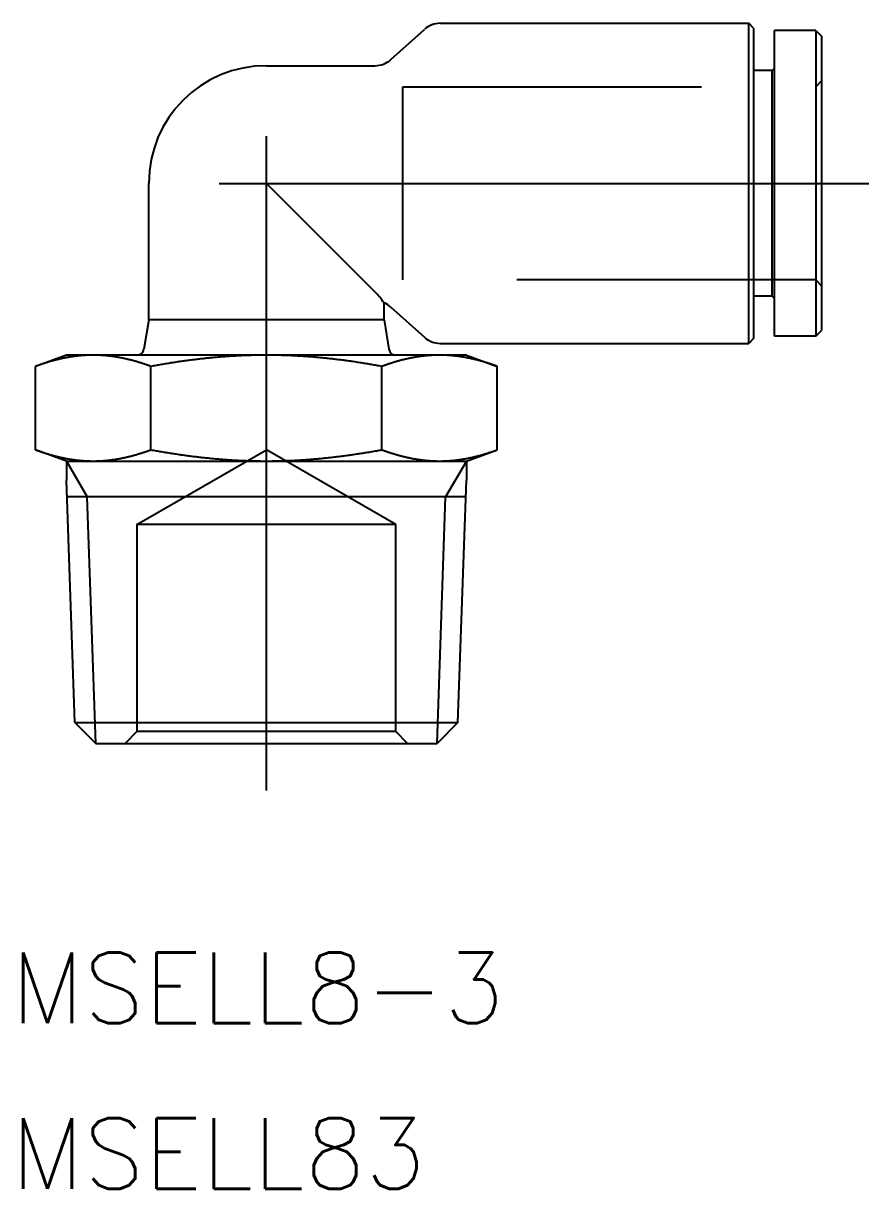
# Model space of a CAD drawing. Extents: x -10.3 to 59.2, y -18.9 to 32.6.
# Drawn here: x -10.33 to 25.6, y -18.92 to 30.6 of the extents above; entities that cross this region are included whole.
import ezdxf

# ---------------------------------------------------------------- set-up
doc = ezdxf.new("R2010")
doc.units = 0
doc.linetypes.add('CENTER', pattern=[50.8, 31.75, -6.35, 6.35, -6.35])
doc.linetypes.add('DASHED', pattern=[19.05, 12.7, -6.35])
doc.layers.get('0').update_dxf_attribs({"linetype": 'CONTINUOUS'})
doc.layers.add('CENTER', color=1, linetype='CENTER')
doc.styles.get("Standard").update_dxf_attribs({"font": 'txt.shx', "height": 3, "bigfont": 'bigfont.shx'})

msp = doc.modelspace()

# ---------------------------------------------------------------- linework, layer by layer
at = {"color": 7, "linetype": 'CONTINUOUS'}
for p, q in [((5.285229, 29.056706), (6.714771, 30.343294)), ((7.383736, 30.6), (20.5, 30.6)), ((20.5, 17), (20.5, 30.6)), ((20.7, 30.4), (20.5, 30.6)), ((20.7, 30.4), (20.7, 17.2)), ((21.6, 17.3), (21.6, 30.3)), ((23.35, 30.3), (21.6, 30.3)), ((23.35, 30.3), (23.35, 17.3)), ((23.35, 30.3), (23.6, 30.05)), ((23.6, 30.05), (23.6, 17.55)), ((0, 28.8), (4.616264, 28.8)), ((21.5, 28.6), (20.7, 28.6)), ((21.5, 28.6), (21.6, 28.7)), ((21.5, 19), (21.5, 28.6)), ((-5, 18), (-5, 23.8)), ((4.616264, 19.183736), (0, 23.8)), ((21.5, 19), (20.7, 19)), ((21.5, 19), (21.6, 18.9)), ((5, 18), (5, 18.723443)), ((5.285229, 18.543294), (6.714771, 17.256706)), ((-5, 18), (-5.20822, 16.75068)), ((5, 18), (-5, 18)), ((5, 18), (5.20822, 16.75068)), ((23.35, 17.3), (23.6, 17.55)), ((7.383736, 17), (20.5, 17)), ((20.7, 17.2), (20.5, 17)), ((23.35, 17.3), (21.6, 17.3)), ((-8.5, 16.5), (-9.814955, 16.021396)), ((8.5, 16.5), (-8.5, 16.5)), ((8.5, 16.5), (9.814955, 16.021396)), ((-9.814955, 12.478604), (-9.814955, 16.021396)), ((-4.907477, 12.478604), (-4.907477, 16.021396)), ((4.907477, 12.478604), (4.907477, 16.021396)), ((9.814955, 12.478604), (9.814955, 16.021396)), ((-8.5, 12), (-9.814955, 12.478604)), ((8.5, 12), (9.814955, 12.478604)), ((-8.5, 12), (8.5, 12)), ((-8.5, 12), (-8.5, 11.189527)), ((8.5, 12), (8.5, 11.189527)), ((-8.140227, 0.886974), (-8.5, 11.189527)), ((8.140227, 0.886974), (8.5, 11.189527)), ((8.475016, 10.474092), (-8.475016, 10.474092)), ((-8.140227, 0.886974), (8.138253, 0.886974)), ((-8.140227, 0.886974), (-7.253253, 0)), ((8.140227, 0.886974), (7.253253, 0)), ((-7.253253, 0), (7.253253, 0))]:
    msp.add_line(p, q, dxfattribs=at)
at = {"color": 3, "linetype": 'DASHED'}
for p, q in [((5.8, 27.9), (23.35, 27.9)), ((5.8, 19.7), (5.8, 27.9)), ((23.35, 27.9), (23.6, 28.15)), ((23.35, 19.7), (5.8, 19.7)), ((23.6, 19.45), (23.35, 19.7)), ((-5.5, 9.3), (0, 12.475426)), ((5.5, 9.3), (0, 12.475426)), ((5.5, 9.3), (-5.5, 9.3)), ((-5.5, 9.3), (-5.5, 0.5)), ((5.5, 0.5), (5.5, 9.3)), ((-5.5, 0.5), (-6, 0)), ((5.5, 0.5), (-5.5, 0.5)), ((6, 0), (5.5, 0.5))]:
    msp.add_line(p, q, dxfattribs=at)
at = {"color": 3, "linetype": 'CONTINUOUS'}
for p, q in [((-8.5, 12), (-7.619016, 10.474092)), ((8.5, 12), (7.619016, 10.474092)), ((-7.253253, 0), (-7.619016, 10.474092)), ((7.253253, 0), (7.619016, 10.474092))]:
    msp.add_line(p, q, dxfattribs=at)
at = {"color": 7}
for points in [[(-7.36122, 16.5, 0), (-7.38709, 16.4999, 0), (-7.41292, 16.4998, 0), (-7.43871, 16.4995, 0), (-7.46447, 16.4991, 0), (-7.49018, 16.4986, 0), (-7.51586, 16.498, 0), (-7.5415, 16.4972, 0), (-7.56712, 16.4964, 0), (-7.59269, 16.4954, 0), (-7.61824, 16.4943, 0), (-7.64376, 16.4932, 0), (-7.66926, 16.4919, 0), (-7.69472, 16.4905, 0), (-7.72016, 16.489, 0), (-7.74558, 16.4874, 0), (-7.77098, 16.4857, 0), (-7.79636, 16.4838, 0), (-7.82171, 16.4819, 0), (-7.84705, 16.4799, 0), (-7.87238, 16.4777, 0), (-7.89768, 16.4755, 0), (-7.92298, 16.4731, 0), (-7.94826, 16.4706, 0), (-7.97353, 16.4681, 0), (-7.99879, 16.4654, 0), (-8.02404, 16.4626, 0), (-8.04928, 16.4597, 0), (-8.07452, 16.4567, 0), (-8.09976, 16.4536, 0), (-8.12499, 16.4504, 0), (-8.15021, 16.4471, 0), (-8.17544, 16.4437, 0), (-8.20067, 16.4402, 0), (-8.22589, 16.4366, 0), (-8.25112, 16.4329, 0), (-8.27636, 16.4291, 0), (-8.3016, 16.4252, 0), (-8.32684, 16.4212, 0), (-8.3521, 16.417, 0), (-8.37736, 16.4128, 0), (-8.40263, 16.4085, 0), (-8.42791, 16.404, 0), (-8.45321, 16.3995, 0), (-8.47852, 16.3949, 0), (-8.50384, 16.3901, 0), (-8.52918, 16.3853, 0), (-8.55454, 16.3804, 0), (-8.57992, 16.3753, 0), (-8.60531, 16.3702, 0), (-8.63073, 16.3649, 0), (-8.65616, 16.3596, 0), (-8.68162, 16.3541, 0), (-8.70711, 16.3486, 0), (-8.73262, 16.3429, 0), (-8.75815, 16.3372, 0), (-8.78372, 16.3313, 0), (-8.80931, 16.3253, 0), (-8.83493, 16.3193, 0), (-8.86059, 16.3131, 0), (-8.88628, 16.3068, 0), (-8.912, 16.3005, 0), (-8.93775, 16.294, 0), (-8.96354, 16.2874, 0), (-8.98937, 16.2807, 0), (-9.01524, 16.274, 0), (-9.04114, 16.2671, 0), (-9.06709, 16.2601, 0), (-9.09308, 16.253, 0), (-9.11911, 16.2458, 0), (-9.14519, 16.2385, 0), (-9.17131, 16.2311, 0), (-9.19747, 16.2236, 0), (-9.22369, 16.216, 0), (-9.24995, 16.2083, 0), (-9.27627, 16.2004, 0), (-9.30263, 16.1925, 0), (-9.32905, 16.1845, 0), (-9.35552, 16.1763, 0), (-9.38205, 16.1681, 0), (-9.40863, 16.1597, 0), (-9.43527, 16.1513, 0), (-9.46197, 16.1427, 0), (-9.48873, 16.134, 0), (-9.51555, 16.1252, 0), (-9.54243, 16.1163, 0), (-9.56938, 16.1073, 0), (-9.59639, 16.0982, 0), (-9.62347, 16.089, 0), (-9.65061, 16.0797, 0), (-9.67782, 16.0702, 0), (-9.7051, 16.0607, 0), (-9.73246, 16.051, 0), (-9.75988, 16.0413, 0), (-9.78738, 16.0314, 0), (-9.81495, 16.0214, 0)], [(-4.90748, 16.0214, 0), (-4.93505, 16.0314, 0), (-4.96255, 16.0413, 0), (-4.98997, 16.051, 0), (-5.01733, 16.0607, 0), (-5.04461, 16.0702, 0), (-5.07182, 16.0797, 0), (-5.09897, 16.089, 0), (-5.12604, 16.0982, 0), (-5.15305, 16.1073, 0), (-5.18, 16.1163, 0), (-5.20688, 16.1252, 0), (-5.2337, 16.134, 0), (-5.26046, 16.1427, 0), (-5.28716, 16.1513, 0), (-5.3138, 16.1597, 0), (-5.34038, 16.1681, 0), (-5.36691, 16.1763, 0), (-5.39338, 16.1845, 0), (-5.4198, 16.1925, 0), (-5.44616, 16.2004, 0), (-5.47248, 16.2083, 0), (-5.49874, 16.216, 0), (-5.52496, 16.2236, 0), (-5.55113, 16.2311, 0), (-5.57725, 16.2385, 0), (-5.60332, 16.2458, 0), (-5.62935, 16.253, 0), (-5.65534, 16.2601, 0), (-5.68129, 16.2671, 0), (-5.70719, 16.274, 0), (-5.73306, 16.2807, 0), (-5.75889, 16.2874, 0), (-5.78468, 16.294, 0), (-5.81044, 16.3005, 0), (-5.83616, 16.3068, 0), (-5.86184, 16.3131, 0), (-5.8875, 16.3193, 0), (-5.91312, 16.3253, 0), (-5.93871, 16.3313, 0), (-5.96428, 16.3372, 0), (-5.98981, 16.3429, 0), (-6.01532, 16.3486, 0), (-6.04081, 16.3541, 0), (-6.06627, 16.3596, 0), (-6.09171, 16.3649, 0), (-6.11712, 16.3702, 0), (-6.14252, 16.3753, 0), (-6.16789, 16.3804, 0), (-6.19325, 16.3853, 0), (-6.21859, 16.3901, 0), (-6.24391, 16.3949, 0), (-6.26922, 16.3995, 0), (-6.29452, 16.404, 0), (-6.3198, 16.4085, 0), (-6.34507, 16.4128, 0), (-6.37033, 16.417, 0), (-6.39559, 16.4212, 0), (-6.42083, 16.4252, 0), (-6.44607, 16.4291, 0), (-6.47131, 16.4329, 0), (-6.49654, 16.4366, 0), (-6.52177, 16.4402, 0), (-6.54699, 16.4437, 0), (-6.57222, 16.4471, 0), (-6.59745, 16.4504, 0), (-6.62268, 16.4536, 0), (-6.64791, 16.4567, 0), (-6.67315, 16.4597, 0), (-6.69839, 16.4626, 0), (-6.72364, 16.4654, 0), (-6.7489, 16.4681, 0), (-6.77417, 16.4706, 0), (-6.79945, 16.4731, 0), (-6.82475, 16.4755, 0), (-6.85006, 16.4777, 0), (-6.87538, 16.4799, 0), (-6.90072, 16.4819, 0), (-6.92608, 16.4838, 0), (-6.95145, 16.4857, 0), (-6.97685, 16.4874, 0), (-7.00227, 16.489, 0), (-7.02771, 16.4905, 0), (-7.05318, 16.4919, 0), (-7.07867, 16.4932, 0), (-7.10419, 16.4943, 0), (-7.12974, 16.4954, 0), (-7.15532, 16.4964, 0), (-7.18093, 16.4972, 0), (-7.20657, 16.498, 0), (-7.23225, 16.4986, 0), (-7.25797, 16.4991, 0), (-7.28372, 16.4995, 0), (-7.30951, 16.4998, 0), (-7.33534, 16.4999, 0), (-7.36122, 16.5, 0)], [(0, 16.5, 0), (-0.051749, 16.4999, 0), (-0.103413, 16.4998, 0), (-0.154996, 16.4995, 0), (-0.206501, 16.4991, 0), (-0.257931, 16.4986, 0), (-0.309288, 16.498, 0), (-0.360577, 16.4972, 0), (-0.411799, 16.4964, 0), (-0.462957, 16.4954, 0), (-0.514055, 16.4943, 0), (-0.565095, 16.4932, 0), (-0.61608, 16.4919, 0), (-0.667014, 16.4905, 0), (-0.717898, 16.489, 0), (-0.768735, 16.4874, 0), (-0.819529, 16.4857, 0), (-0.870281, 16.4838, 0), (-0.920996, 16.4819, 0), (-0.971674, 16.4799, 0), (-1.02232, 16.4777, 0), (-1.07294, 16.4755, 0), (-1.12352, 16.4731, 0), (-1.17409, 16.4706, 0), (-1.22463, 16.4681, 0), (-1.27515, 16.4654, 0), (-1.32565, 16.4626, 0), (-1.37614, 16.4597, 0), (-1.42661, 16.4567, 0), (-1.47708, 16.4536, 0), (-1.52754, 16.4504, 0), (-1.57799, 16.4471, 0), (-1.62845, 16.4437, 0), (-1.6789, 16.4402, 0), (-1.72936, 16.4366, 0), (-1.77982, 16.4329, 0), (-1.83029, 16.4291, 0), (-1.88076, 16.4252, 0), (-1.93126, 16.4212, 0), (-1.98176, 16.417, 0), (-2.03229, 16.4128, 0), (-2.08283, 16.4085, 0), (-2.1334, 16.404, 0), (-2.18399, 16.3995, 0), (-2.23461, 16.3949, 0), (-2.28525, 16.3901, 0), (-2.33593, 16.3853, 0), (-2.38665, 16.3804, 0), (-2.4374, 16.3753, 0), (-2.48819, 16.3702, 0), (-2.53902, 16.3649, 0), (-2.58989, 16.3596, 0), (-2.64081, 16.3541, 0), (-2.69178, 16.3486, 0), (-2.7428, 16.3429, 0), (-2.79388, 16.3372, 0), (-2.845, 16.3313, 0), (-2.89619, 16.3253, 0), (-2.94744, 16.3193, 0), (-2.99875, 16.3131, 0), (-3.05012, 16.3068, 0), (-3.10156, 16.3005, 0), (-3.15307, 16.294, 0), (-3.20465, 16.2874, 0), (-3.25631, 16.2807, 0), (-3.30804, 16.274, 0), (-3.35985, 16.2671, 0), (-3.41175, 16.2601, 0), (-3.46372, 16.253, 0), (-3.51579, 16.2458, 0), (-3.56794, 16.2385, 0), (-3.62018, 16.2311, 0), (-3.67252, 16.2236, 0), (-3.72495, 16.216, 0), (-3.77748, 16.2083, 0), (-3.8301, 16.2004, 0), (-3.88284, 16.1925, 0), (-3.93567, 16.1845, 0), (-3.98862, 16.1763, 0), (-4.04167, 16.1681, 0), (-4.09484, 16.1597, 0), (-4.14812, 16.1513, 0), (-4.20152, 16.1427, 0), (-4.25503, 16.134, 0), (-4.30867, 16.1252, 0), (-4.36244, 16.1163, 0), (-4.41633, 16.1073, 0), (-4.47035, 16.0982, 0), (-4.5245, 16.089, 0), (-4.57879, 16.0797, 0), (-4.63321, 16.0702, 0), (-4.68778, 16.0607, 0), (-4.74248, 16.051, 0), (-4.79733, 16.0413, 0), (-4.85233, 16.0314, 0), (-4.90748, 16.0214, 0)], [(4.90748, 16.0214, 0), (4.85233, 16.0314, 0), (4.79733, 16.0413, 0), (4.74248, 16.051, 0), (4.68778, 16.0607, 0), (4.63321, 16.0702, 0), (4.57879, 16.0797, 0), (4.5245, 16.089, 0), (4.47035, 16.0982, 0), (4.41633, 16.1073, 0), (4.36244, 16.1163, 0), (4.30867, 16.1252, 0), (4.25503, 16.134, 0), (4.20152, 16.1427, 0), (4.14812, 16.1513, 0), (4.09484, 16.1597, 0), (4.04167, 16.1681, 0), (3.98862, 16.1763, 0), (3.93567, 16.1845, 0), (3.88284, 16.1925, 0), (3.8301, 16.2004, 0), (3.77748, 16.2083, 0), (3.72495, 16.216, 0), (3.67252, 16.2236, 0), (3.62018, 16.2311, 0), (3.56794, 16.2385, 0), (3.51579, 16.2458, 0), (3.46372, 16.253, 0), (3.41175, 16.2601, 0), (3.35985, 16.2671, 0), (3.30804, 16.274, 0), (3.25631, 16.2807, 0), (3.20465, 16.2874, 0), (3.15307, 16.294, 0), (3.10156, 16.3005, 0), (3.05012, 16.3068, 0), (2.99875, 16.3131, 0), (2.94744, 16.3193, 0), (2.89619, 16.3253, 0), (2.845, 16.3313, 0), (2.79388, 16.3372, 0), (2.7428, 16.3429, 0), (2.69178, 16.3486, 0), (2.64081, 16.3541, 0), (2.58989, 16.3596, 0), (2.53902, 16.3649, 0), (2.48819, 16.3702, 0), (2.4374, 16.3753, 0), (2.38665, 16.3804, 0), (2.33593, 16.3853, 0), (2.28525, 16.3901, 0), (2.23461, 16.3949, 0), (2.18399, 16.3995, 0), (2.1334, 16.404, 0), (2.08283, 16.4085, 0), (2.03229, 16.4128, 0), (1.98176, 16.417, 0), (1.93126, 16.4212, 0), (1.88076, 16.4252, 0), (1.83029, 16.4291, 0), (1.77982, 16.4329, 0), (1.72936, 16.4366, 0), (1.6789, 16.4402, 0), (1.62845, 16.4437, 0), (1.57799, 16.4471, 0), (1.52754, 16.4504, 0), (1.47708, 16.4536, 0), (1.42661, 16.4567, 0), (1.37614, 16.4597, 0), (1.32565, 16.4626, 0), (1.27515, 16.4654, 0), (1.22463, 16.4681, 0), (1.17409, 16.4706, 0), (1.12352, 16.4731, 0), (1.07294, 16.4755, 0), (1.02232, 16.4777, 0), (0.971674, 16.4799, 0), (0.920996, 16.4819, 0), (0.870281, 16.4838, 0), (0.819529, 16.4857, 0), (0.768735, 16.4874, 0), (0.717898, 16.489, 0), (0.667014, 16.4905, 0), (0.61608, 16.4919, 0), (0.565095, 16.4932, 0), (0.514055, 16.4943, 0), (0.462957, 16.4954, 0), (0.411799, 16.4964, 0), (0.360577, 16.4972, 0), (0.309288, 16.498, 0), (0.257931, 16.4986, 0), (0.206501, 16.4991, 0), (0.154996, 16.4995, 0), (0.103413, 16.4998, 0), (0.051749, 16.4999, 0), (0, 16.5, 0)], [(7.36122, 16.5, 0), (7.33534, 16.4999, 0), (7.30951, 16.4998, 0), (7.28372, 16.4995, 0), (7.25797, 16.4991, 0), (7.23225, 16.4986, 0), (7.20657, 16.498, 0), (7.18093, 16.4972, 0), (7.15532, 16.4964, 0), (7.12974, 16.4954, 0), (7.10419, 16.4943, 0), (7.07867, 16.4932, 0), (7.05318, 16.4919, 0), (7.02771, 16.4905, 0), (7.00227, 16.489, 0), (6.97685, 16.4874, 0), (6.95145, 16.4857, 0), (6.92608, 16.4838, 0), (6.90072, 16.4819, 0), (6.87538, 16.4799, 0), (6.85006, 16.4777, 0), (6.82475, 16.4755, 0), (6.79945, 16.4731, 0), (6.77417, 16.4706, 0), (6.7489, 16.4681, 0), (6.72364, 16.4654, 0), (6.69839, 16.4626, 0), (6.67315, 16.4597, 0), (6.64791, 16.4567, 0), (6.62268, 16.4536, 0), (6.59745, 16.4504, 0), (6.57222, 16.4471, 0), (6.54699, 16.4437, 0), (6.52177, 16.4402, 0), (6.49654, 16.4366, 0), (6.47131, 16.4329, 0), (6.44607, 16.4291, 0), (6.42083, 16.4252, 0), (6.39559, 16.4212, 0), (6.37033, 16.417, 0), (6.34507, 16.4128, 0), (6.3198, 16.4085, 0), (6.29452, 16.404, 0), (6.26922, 16.3995, 0), (6.24391, 16.3949, 0), (6.21859, 16.3901, 0), (6.19325, 16.3853, 0), (6.16789, 16.3804, 0), (6.14252, 16.3753, 0), (6.11712, 16.3702, 0), (6.09171, 16.3649, 0), (6.06627, 16.3596, 0), (6.04081, 16.3541, 0), (6.01532, 16.3486, 0), (5.98981, 16.3429, 0), (5.96428, 16.3372, 0), (5.93871, 16.3313, 0), (5.91312, 16.3253, 0), (5.8875, 16.3193, 0), (5.86184, 16.3131, 0), (5.83616, 16.3068, 0), (5.81044, 16.3005, 0), (5.78468, 16.294, 0), (5.75889, 16.2874, 0), (5.73306, 16.2807, 0), (5.70719, 16.274, 0), (5.68129, 16.2671, 0), (5.65534, 16.2601, 0), (5.62935, 16.253, 0), (5.60332, 16.2458, 0), (5.57725, 16.2385, 0), (5.55113, 16.2311, 0), (5.52496, 16.2236, 0), (5.49874, 16.216, 0), (5.47248, 16.2083, 0), (5.44616, 16.2004, 0), (5.4198, 16.1925, 0), (5.39338, 16.1845, 0), (5.36691, 16.1763, 0), (5.34038, 16.1681, 0), (5.3138, 16.1597, 0), (5.28716, 16.1513, 0), (5.26046, 16.1427, 0), (5.2337, 16.134, 0), (5.20688, 16.1252, 0), (5.18, 16.1163, 0), (5.15305, 16.1073, 0), (5.12604, 16.0982, 0), (5.09897, 16.089, 0), (5.07182, 16.0797, 0), (5.04461, 16.0702, 0), (5.01733, 16.0607, 0), (4.98997, 16.051, 0), (4.96255, 16.0413, 0), (4.93505, 16.0314, 0), (4.90748, 16.0214, 0)], [(9.81495, 16.0214, 0), (9.78738, 16.0314, 0), (9.75988, 16.0413, 0), (9.73246, 16.051, 0), (9.7051, 16.0607, 0), (9.67782, 16.0702, 0), (9.65061, 16.0797, 0), (9.62347, 16.089, 0), (9.59639, 16.0982, 0), (9.56938, 16.1073, 0), (9.54243, 16.1163, 0), (9.51555, 16.1252, 0), (9.48873, 16.134, 0), (9.46197, 16.1427, 0), (9.43527, 16.1513, 0), (9.40863, 16.1597, 0), (9.38205, 16.1681, 0), (9.35552, 16.1763, 0), (9.32905, 16.1845, 0), (9.30263, 16.1925, 0), (9.27627, 16.2004, 0), (9.24995, 16.2083, 0), (9.22369, 16.216, 0), (9.19747, 16.2236, 0), (9.17131, 16.2311, 0), (9.14519, 16.2385, 0), (9.11911, 16.2458, 0), (9.09308, 16.253, 0), (9.06709, 16.2601, 0), (9.04114, 16.2671, 0), (9.01524, 16.274, 0), (8.98937, 16.2807, 0), (8.96354, 16.2874, 0), (8.93775, 16.294, 0), (8.912, 16.3005, 0), (8.88628, 16.3068, 0), (8.86059, 16.3131, 0), (8.83493, 16.3193, 0), (8.80931, 16.3253, 0), (8.78372, 16.3313, 0), (8.75815, 16.3372, 0), (8.73262, 16.3429, 0), (8.70711, 16.3486, 0), (8.68162, 16.3541, 0), (8.65616, 16.3596, 0), (8.63073, 16.3649, 0), (8.60531, 16.3702, 0), (8.57992, 16.3753, 0), (8.55454, 16.3804, 0), (8.52918, 16.3853, 0), (8.50384, 16.3901, 0), (8.47852, 16.3949, 0), (8.45321, 16.3995, 0), (8.42791, 16.404, 0), (8.40263, 16.4085, 0), (8.37736, 16.4128, 0), (8.3521, 16.417, 0), (8.32684, 16.4212, 0), (8.3016, 16.4252, 0), (8.27636, 16.4291, 0), (8.25112, 16.4329, 0), (8.22589, 16.4366, 0), (8.20067, 16.4402, 0), (8.17544, 16.4437, 0), (8.15021, 16.4471, 0), (8.12499, 16.4504, 0), (8.09976, 16.4536, 0), (8.07452, 16.4567, 0), (8.04928, 16.4597, 0), (8.02404, 16.4626, 0), (7.99879, 16.4654, 0), (7.97353, 16.4681, 0), (7.94826, 16.4706, 0), (7.92298, 16.4731, 0), (7.89768, 16.4755, 0), (7.87238, 16.4777, 0), (7.84705, 16.4799, 0), (7.82171, 16.4819, 0), (7.79636, 16.4838, 0), (7.77098, 16.4857, 0), (7.74558, 16.4874, 0), (7.72016, 16.489, 0), (7.69472, 16.4905, 0), (7.66926, 16.4919, 0), (7.64376, 16.4932, 0), (7.61824, 16.4943, 0), (7.59269, 16.4954, 0), (7.56712, 16.4964, 0), (7.5415, 16.4972, 0), (7.51586, 16.498, 0), (7.49018, 16.4986, 0), (7.46447, 16.4991, 0), (7.43871, 16.4995, 0), (7.41292, 16.4998, 0), (7.38709, 16.4999, 0), (7.36122, 16.5, 0)], [(-9.81495, 12.4786, 0), (-9.78734, 12.4686, 0), (-9.7598, 12.4587, 0), (-9.73233, 12.4489, 0), (-9.70494, 12.4392, 0), (-9.67761, 12.4297, 0), (-9.65036, 12.4202, 0), (-9.62318, 12.4109, 0), (-9.59607, 12.4017, 0), (-9.56903, 12.3925, 0), (-9.54205, 12.3835, 0), (-9.51513, 12.3746, 0), (-9.48828, 12.3658, 0), (-9.46149, 12.3572, 0), (-9.43476, 12.3486, 0), (-9.40809, 12.3401, 0), (-9.38148, 12.3318, 0), (-9.35493, 12.3235, 0), (-9.32843, 12.3153, 0), (-9.30199, 12.3073, 0), (-9.2756, 12.2994, 0), (-9.24926, 12.2915, 0), (-9.22298, 12.2838, 0), (-9.19674, 12.2762, 0), (-9.17055, 12.2687, 0), (-9.14441, 12.2613, 0), (-9.11832, 12.254, 0), (-9.09227, 12.2468, 0), (-9.06627, 12.2397, 0), (-9.0403, 12.2327, 0), (-9.01438, 12.2258, 0), (-8.9885, 12.219, 0), (-8.96266, 12.2123, 0), (-8.93686, 12.2058, 0), (-8.91109, 12.1993, 0), (-8.88536, 12.1929, 0), (-8.85967, 12.1867, 0), (-8.834, 12.1805, 0), (-8.80837, 12.1744, 0), (-8.78277, 12.1685, 0), (-8.7572, 12.1626, 0), (-8.73166, 12.1569, 0), (-8.70615, 12.1512, 0), (-8.68066, 12.1457, 0), (-8.6552, 12.1402, 0), (-8.62976, 12.1349, 0), (-8.60434, 12.1296, 0), (-8.57895, 12.1245, 0), (-8.55357, 12.1194, 0), (-8.52822, 12.1145, 0), (-8.50288, 12.1097, 0), (-8.47756, 12.1049, 0), (-8.45225, 12.1003, 0), (-8.42696, 12.0958, 0), (-8.40168, 12.0914, 0), (-8.37642, 12.087, 0), (-8.35116, 12.0828, 0), (-8.32592, 12.0787, 0), (-8.30068, 12.0747, 0), (-8.27545, 12.0708, 0), (-8.25023, 12.067, 0), (-8.22501, 12.0633, 0), (-8.19979, 12.0596, 0), (-8.17458, 12.0561, 0), (-8.14937, 12.0527, 0), (-8.12415, 12.0495, 0), (-8.09894, 12.0463, 0), (-8.07372, 12.0432, 0), (-8.0485, 12.0402, 0), (-8.02327, 12.0373, 0), (-7.99804, 12.0345, 0), (-7.9728, 12.0319, 0), (-7.94755, 12.0293, 0), (-7.92229, 12.0268, 0), (-7.89702, 12.0245, 0), (-7.87173, 12.0222, 0), (-7.84643, 12.0201, 0), (-7.82112, 12.0181, 0), (-7.79579, 12.0161, 0), (-7.77044, 12.0143, 0), (-7.74507, 12.0126, 0), (-7.71968, 12.011, 0), (-7.69426, 12.0095, 0), (-7.66883, 12.0081, 0), (-7.64336, 12.0068, 0), (-7.61788, 12.0056, 0), (-7.59236, 12.0046, 0), (-7.56681, 12.0036, 0), (-7.54124, 12.0028, 0), (-7.51563, 12.002, 0), (-7.48999, 12.0014, 0), (-7.46431, 12.0009, 0), (-7.43859, 12.0005, 0), (-7.41284, 12.0002, 0), (-7.38705, 12.0001, 0), (-7.36122, 12, 0)], [(-7.36122, 12, 0), (-7.33538, 12.0001, 0), (-7.30959, 12.0002, 0), (-7.28384, 12.0005, 0), (-7.25812, 12.0009, 0), (-7.23245, 12.0014, 0), (-7.2068, 12.002, 0), (-7.18119, 12.0028, 0), (-7.15562, 12.0036, 0), (-7.13007, 12.0046, 0), (-7.10456, 12.0056, 0), (-7.07907, 12.0068, 0), (-7.0536, 12.0081, 0), (-7.02817, 12.0095, 0), (-7.00275, 12.011, 0), (-6.97736, 12.0126, 0), (-6.95199, 12.0143, 0), (-6.92664, 12.0161, 0), (-6.90131, 12.0181, 0), (-6.876, 12.0201, 0), (-6.8507, 12.0222, 0), (-6.82541, 12.0245, 0), (-6.80014, 12.0268, 0), (-6.77488, 12.0293, 0), (-6.74963, 12.0319, 0), (-6.72439, 12.0345, 0), (-6.69916, 12.0373, 0), (-6.67393, 12.0402, 0), (-6.64871, 12.0432, 0), (-6.62349, 12.0463, 0), (-6.59828, 12.0495, 0), (-6.57307, 12.0527, 0), (-6.54785, 12.0561, 0), (-6.52264, 12.0596, 0), (-6.49742, 12.0633, 0), (-6.4722, 12.067, 0), (-6.44698, 12.0708, 0), (-6.42175, 12.0747, 0), (-6.39651, 12.0787, 0), (-6.37127, 12.0828, 0), (-6.34601, 12.087, 0), (-6.32075, 12.0914, 0), (-6.29547, 12.0958, 0), (-6.27018, 12.1003, 0), (-6.24487, 12.1049, 0), (-6.21955, 12.1097, 0), (-6.19422, 12.1145, 0), (-6.16886, 12.1194, 0), (-6.14349, 12.1245, 0), (-6.11809, 12.1296, 0), (-6.09267, 12.1349, 0), (-6.06724, 12.1402, 0), (-6.04177, 12.1457, 0), (-6.01628, 12.1512, 0), (-5.99077, 12.1569, 0), (-5.96523, 12.1626, 0), (-5.93966, 12.1685, 0), (-5.91406, 12.1744, 0), (-5.88843, 12.1805, 0), (-5.86277, 12.1867, 0), (-5.83707, 12.1929, 0), (-5.81134, 12.1993, 0), (-5.78557, 12.2058, 0), (-5.75977, 12.2123, 0), (-5.73393, 12.219, 0), (-5.70805, 12.2258, 0), (-5.68213, 12.2327, 0), (-5.65617, 12.2397, 0), (-5.63016, 12.2468, 0), (-5.60411, 12.254, 0), (-5.57802, 12.2613, 0), (-5.55188, 12.2687, 0), (-5.52569, 12.2762, 0), (-5.49946, 12.2838, 0), (-5.47317, 12.2915, 0), (-5.44683, 12.2994, 0), (-5.42044, 12.3073, 0), (-5.394, 12.3153, 0), (-5.3675, 12.3235, 0), (-5.34095, 12.3318, 0), (-5.31434, 12.3401, 0), (-5.28767, 12.3486, 0), (-5.26094, 12.3572, 0), (-5.23415, 12.3658, 0), (-5.2073, 12.3746, 0), (-5.18038, 12.3835, 0), (-5.15341, 12.3925, 0), (-5.12636, 12.4017, 0), (-5.09925, 12.4109, 0), (-5.07207, 12.4202, 0), (-5.04482, 12.4297, 0), (-5.0175, 12.4392, 0), (-4.9901, 12.4489, 0), (-4.96264, 12.4587, 0), (-4.93509, 12.4686, 0), (-4.90748, 12.4786, 0)], [(-4.90748, 12.4786, 0), (-4.85224, 12.4686, 0), (-4.79716, 12.4587, 0), (-4.74223, 12.4489, 0), (-4.68744, 12.4392, 0), (-4.6328, 12.4297, 0), (-4.5783, 12.4202, 0), (-4.52394, 12.4109, 0), (-4.46971, 12.4017, 0), (-4.41562, 12.3925, 0), (-4.36166, 12.3835, 0), (-4.30783, 12.3746, 0), (-4.25413, 12.3658, 0), (-4.20055, 12.3572, 0), (-4.14709, 12.3486, 0), (-4.09375, 12.3401, 0), (-4.04053, 12.3318, 0), (-3.98743, 12.3235, 0), (-3.93443, 12.3153, 0), (-3.88155, 12.3073, 0), (-3.82877, 12.2994, 0), (-3.77609, 12.2915, 0), (-3.72352, 12.2838, 0), (-3.67105, 12.2762, 0), (-3.61867, 12.2687, 0), (-3.56639, 12.2613, 0), (-3.51421, 12.254, 0), (-3.46211, 12.2468, 0), (-3.4101, 12.2397, 0), (-3.35817, 12.2327, 0), (-3.30633, 12.2258, 0), (-3.25457, 12.219, 0), (-3.20289, 12.2123, 0), (-3.15129, 12.2058, 0), (-3.09975, 12.1993, 0), (-3.04829, 12.1929, 0), (-2.9969, 12.1867, 0), (-2.94557, 12.1805, 0), (-2.89431, 12.1744, 0), (-2.84311, 12.1685, 0), (-2.79197, 12.1626, 0), (-2.74089, 12.1569, 0), (-2.68986, 12.1512, 0), (-2.63889, 12.1457, 0), (-2.58796, 12.1402, 0), (-2.53708, 12.1349, 0), (-2.48625, 12.1296, 0), (-2.43546, 12.1245, 0), (-2.38471, 12.1194, 0), (-2.334, 12.1145, 0), (-2.28333, 12.1097, 0), (-2.23268, 12.1049, 0), (-2.18207, 12.1003, 0), (-2.13149, 12.0958, 0), (-2.08094, 12.0914, 0), (-2.03041, 12.087, 0), (-1.9799, 12.0828, 0), (-1.9294, 12.0787, 0), (-1.87893, 12.0747, 0), (-1.82847, 12.0708, 0), (-1.77802, 12.067, 0), (-1.72758, 12.0633, 0), (-1.67715, 12.0596, 0), (-1.62673, 12.0561, 0), (-1.5763, 12.0527, 0), (-1.52587, 12.0495, 0), (-1.47545, 12.0463, 0), (-1.42501, 12.0432, 0), (-1.37457, 12.0402, 0), (-1.32412, 12.0373, 0), (-1.27365, 12.0345, 0), (-1.22317, 12.0319, 0), (-1.17267, 12.0293, 0), (-1.12215, 12.0268, 0), (-1.07161, 12.0245, 0), (-1.02104, 12.0222, 0), (-0.970437, 12.0201, 0), (-0.919807, 12.0181, 0), (-0.869143, 12.0161, 0), (-0.818443, 12.0143, 0), (-0.767704, 12.0126, 0), (-0.716922, 12.011, 0), (-0.666096, 12.0095, 0), (-0.615222, 12.0081, 0), (-0.564298, 12.0068, 0), (-0.513321, 12.0056, 0), (-0.462288, 12.0046, 0), (-0.411196, 12.0036, 0), (-0.360043, 12.0028, 0), (-0.308825, 12.002, 0), (-0.25754, 12.0014, 0), (-0.206184, 12.0009, 0), (-0.154756, 12.0005, 0), (-0.103251, 12.0002, 0), (-0.051666, 12.0001, 0), (0, 12, 0)], [(0, 12, 0), (0.051666, 12.0001, 0), (0.103251, 12.0002, 0), (0.154756, 12.0005, 0), (0.206184, 12.0009, 0), (0.25754, 12.0014, 0), (0.308825, 12.002, 0), (0.360043, 12.0028, 0), (0.411196, 12.0036, 0), (0.462288, 12.0046, 0), (0.513321, 12.0056, 0), (0.564298, 12.0068, 0), (0.615222, 12.0081, 0), (0.666096, 12.0095, 0), (0.716922, 12.011, 0), (0.767704, 12.0126, 0), (0.818443, 12.0143, 0), (0.869143, 12.0161, 0), (0.919807, 12.0181, 0), (0.970437, 12.0201, 0), (1.02104, 12.0222, 0), (1.07161, 12.0245, 0), (1.12215, 12.0268, 0), (1.17267, 12.0293, 0), (1.22317, 12.0319, 0), (1.27365, 12.0345, 0), (1.32412, 12.0373, 0), (1.37457, 12.0402, 0), (1.42501, 12.0432, 0), (1.47545, 12.0463, 0), (1.52587, 12.0495, 0), (1.5763, 12.0527, 0), (1.62673, 12.0561, 0), (1.67715, 12.0596, 0), (1.72758, 12.0633, 0), (1.77802, 12.067, 0), (1.82847, 12.0708, 0), (1.87893, 12.0747, 0), (1.9294, 12.0787, 0), (1.9799, 12.0828, 0), (2.03041, 12.087, 0), (2.08094, 12.0914, 0), (2.13149, 12.0958, 0), (2.18207, 12.1003, 0), (2.23268, 12.1049, 0), (2.28333, 12.1097, 0), (2.334, 12.1145, 0), (2.38471, 12.1194, 0), (2.43546, 12.1245, 0), (2.48625, 12.1296, 0), (2.53708, 12.1349, 0), (2.58796, 12.1402, 0), (2.63889, 12.1457, 0), (2.68986, 12.1512, 0), (2.74089, 12.1569, 0), (2.79197, 12.1626, 0), (2.84311, 12.1685, 0), (2.89431, 12.1744, 0), (2.94557, 12.1805, 0), (2.9969, 12.1867, 0), (3.04829, 12.1929, 0), (3.09975, 12.1993, 0), (3.15129, 12.2058, 0), (3.20289, 12.2123, 0), (3.25457, 12.219, 0), (3.30633, 12.2258, 0), (3.35817, 12.2327, 0), (3.4101, 12.2397, 0), (3.46211, 12.2468, 0), (3.51421, 12.254, 0), (3.56639, 12.2613, 0), (3.61867, 12.2687, 0), (3.67105, 12.2762, 0), (3.72352, 12.2838, 0), (3.77609, 12.2915, 0), (3.82877, 12.2994, 0), (3.88155, 12.3073, 0), (3.93443, 12.3153, 0), (3.98743, 12.3235, 0), (4.04053, 12.3318, 0), (4.09375, 12.3401, 0), (4.14709, 12.3486, 0), (4.20055, 12.3572, 0), (4.25413, 12.3658, 0), (4.30783, 12.3746, 0), (4.36166, 12.3835, 0), (4.41562, 12.3925, 0), (4.46971, 12.4017, 0), (4.52394, 12.4109, 0), (4.5783, 12.4202, 0), (4.6328, 12.4297, 0), (4.68744, 12.4392, 0), (4.74223, 12.4489, 0), (4.79716, 12.4587, 0), (4.85224, 12.4686, 0), (4.90748, 12.4786, 0)], [(4.90748, 12.4786, 0), (4.93509, 12.4686, 0), (4.96264, 12.4587, 0), (4.9901, 12.4489, 0), (5.0175, 12.4392, 0), (5.04482, 12.4297, 0), (5.07207, 12.4202, 0), (5.09925, 12.4109, 0), (5.12636, 12.4017, 0), (5.15341, 12.3925, 0), (5.18038, 12.3835, 0), (5.2073, 12.3746, 0), (5.23415, 12.3658, 0), (5.26094, 12.3572, 0), (5.28767, 12.3486, 0), (5.31434, 12.3401, 0), (5.34095, 12.3318, 0), (5.3675, 12.3235, 0), (5.394, 12.3153, 0), (5.42044, 12.3073, 0), (5.44683, 12.2994, 0), (5.47317, 12.2915, 0), (5.49946, 12.2838, 0), (5.52569, 12.2762, 0), (5.55188, 12.2687, 0), (5.57802, 12.2613, 0), (5.60411, 12.254, 0), (5.63016, 12.2468, 0), (5.65617, 12.2397, 0), (5.68213, 12.2327, 0), (5.70805, 12.2258, 0), (5.73393, 12.219, 0), (5.75977, 12.2123, 0), (5.78557, 12.2058, 0), (5.81134, 12.1993, 0), (5.83707, 12.1929, 0), (5.86277, 12.1867, 0), (5.88843, 12.1805, 0), (5.91406, 12.1744, 0), (5.93966, 12.1685, 0), (5.96523, 12.1626, 0), (5.99077, 12.1569, 0), (6.01628, 12.1512, 0), (6.04177, 12.1457, 0), (6.06724, 12.1402, 0), (6.09267, 12.1349, 0), (6.11809, 12.1296, 0), (6.14349, 12.1245, 0), (6.16886, 12.1194, 0), (6.19422, 12.1145, 0), (6.21955, 12.1097, 0), (6.24487, 12.1049, 0), (6.27018, 12.1003, 0), (6.29547, 12.0958, 0), (6.32075, 12.0914, 0), (6.34601, 12.087, 0), (6.37127, 12.0828, 0), (6.39651, 12.0787, 0), (6.42175, 12.0747, 0), (6.44698, 12.0708, 0), (6.4722, 12.067, 0), (6.49742, 12.0633, 0), (6.52264, 12.0596, 0), (6.54785, 12.0561, 0), (6.57307, 12.0527, 0), (6.59828, 12.0495, 0), (6.62349, 12.0463, 0), (6.64871, 12.0432, 0), (6.67393, 12.0402, 0), (6.69916, 12.0373, 0), (6.72439, 12.0345, 0), (6.74963, 12.0319, 0), (6.77488, 12.0293, 0), (6.80014, 12.0268, 0), (6.82541, 12.0245, 0), (6.8507, 12.0222, 0), (6.876, 12.0201, 0), (6.90131, 12.0181, 0), (6.92664, 12.0161, 0), (6.95199, 12.0143, 0), (6.97736, 12.0126, 0), (7.00275, 12.011, 0), (7.02817, 12.0095, 0), (7.0536, 12.0081, 0), (7.07907, 12.0068, 0), (7.10456, 12.0056, 0), (7.13007, 12.0046, 0), (7.15562, 12.0036, 0), (7.18119, 12.0028, 0), (7.2068, 12.002, 0), (7.23245, 12.0014, 0), (7.25812, 12.0009, 0), (7.28384, 12.0005, 0), (7.30959, 12.0002, 0), (7.33538, 12.0001, 0), (7.36122, 12, 0)], [(7.36122, 12, 0), (7.38705, 12.0001, 0), (7.41284, 12.0002, 0), (7.43859, 12.0005, 0), (7.46431, 12.0009, 0), (7.48999, 12.0014, 0), (7.51563, 12.002, 0), (7.54124, 12.0028, 0), (7.56681, 12.0036, 0), (7.59236, 12.0046, 0), (7.61788, 12.0056, 0), (7.64336, 12.0068, 0), (7.66883, 12.0081, 0), (7.69426, 12.0095, 0), (7.71968, 12.011, 0), (7.74507, 12.0126, 0), (7.77044, 12.0143, 0), (7.79579, 12.0161, 0), (7.82112, 12.0181, 0), (7.84643, 12.0201, 0), (7.87173, 12.0222, 0), (7.89702, 12.0245, 0), (7.92229, 12.0268, 0), (7.94755, 12.0293, 0), (7.9728, 12.0319, 0), (7.99804, 12.0345, 0), (8.02327, 12.0373, 0), (8.0485, 12.0402, 0), (8.07372, 12.0432, 0), (8.09894, 12.0463, 0), (8.12415, 12.0495, 0), (8.14937, 12.0527, 0), (8.17458, 12.0561, 0), (8.19979, 12.0596, 0), (8.22501, 12.0633, 0), (8.25023, 12.067, 0), (8.27545, 12.0708, 0), (8.30068, 12.0747, 0), (8.32592, 12.0787, 0), (8.35116, 12.0828, 0), (8.37642, 12.087, 0), (8.40168, 12.0914, 0), (8.42696, 12.0958, 0), (8.45225, 12.1003, 0), (8.47756, 12.1049, 0), (8.50288, 12.1097, 0), (8.52822, 12.1145, 0), (8.55357, 12.1194, 0), (8.57895, 12.1245, 0), (8.60434, 12.1296, 0), (8.62976, 12.1349, 0), (8.6552, 12.1402, 0), (8.68066, 12.1457, 0), (8.70615, 12.1512, 0), (8.73166, 12.1569, 0), (8.7572, 12.1626, 0), (8.78277, 12.1685, 0), (8.80837, 12.1744, 0), (8.834, 12.1805, 0), (8.85967, 12.1867, 0), (8.88536, 12.1929, 0), (8.91109, 12.1993, 0), (8.93686, 12.2058, 0), (8.96266, 12.2123, 0), (8.9885, 12.219, 0), (9.01438, 12.2258, 0), (9.0403, 12.2327, 0), (9.06627, 12.2397, 0), (9.09227, 12.2468, 0), (9.11832, 12.254, 0), (9.14441, 12.2613, 0), (9.17055, 12.2687, 0), (9.19674, 12.2762, 0), (9.22298, 12.2838, 0), (9.24926, 12.2915, 0), (9.2756, 12.2994, 0), (9.30199, 12.3073, 0), (9.32843, 12.3153, 0), (9.35493, 12.3235, 0), (9.38148, 12.3318, 0), (9.40809, 12.3401, 0), (9.43476, 12.3486, 0), (9.46149, 12.3572, 0), (9.48828, 12.3658, 0), (9.51513, 12.3746, 0), (9.54205, 12.3835, 0), (9.56903, 12.3925, 0), (9.59607, 12.4017, 0), (9.62318, 12.4109, 0), (9.65036, 12.4202, 0), (9.67761, 12.4297, 0), (9.70494, 12.4392, 0), (9.73233, 12.4489, 0), (9.7598, 12.4587, 0), (9.78734, 12.4686, 0), (9.81495, 12.4786, 0)]]:
    msp.add_polyline3d(points, dxfattribs=at)
at = {"color": 7, "linetype": 'CONTINUOUS'}
for centre, radius, start, end in [((7.383736, 29.6), 1, 90, 131.9872125), ((0, 23.8), 5, 90, 180), ((4.616264, 29.8), 1, 270, 311.9872125), ((1.86242, 16.497816), 3.846793, 35.3497954, 44.2846108), ((4.616264, 17.8), 1, 48.0127875, 67.4347077), ((7.383736, 18), 1, 228.0127875, 270), ((-5.504138, 16.8), 0.3, 270, 350.5376778), ((5.504138, 16.8), 0.3, 189.4623222, 270)]:
    msp.add_arc(centre, radius, start, end, dxfattribs=at)
at = {"layer": 'CENTER', "color": 1, "linetype": 'CENTER'}
for p, q in [((0, -2), (0, 25.8)), ((-2, 23.8), (25.6, 23.8))]:
    msp.add_line(p, q, dxfattribs=at)

# ---------------------------------------------------------------- texts
at = {"color": 7, "linetype": 'CONTINUOUS'}
for s, p in [('MSELL8-3', (-10.846176, -11.887214)), ('MSELL83', (-10.846176, -18.920558))]:
    msp.add_text(s, height=3, dxfattribs=at).set_placement(p)

doc.saveas('drawing.dxf')
